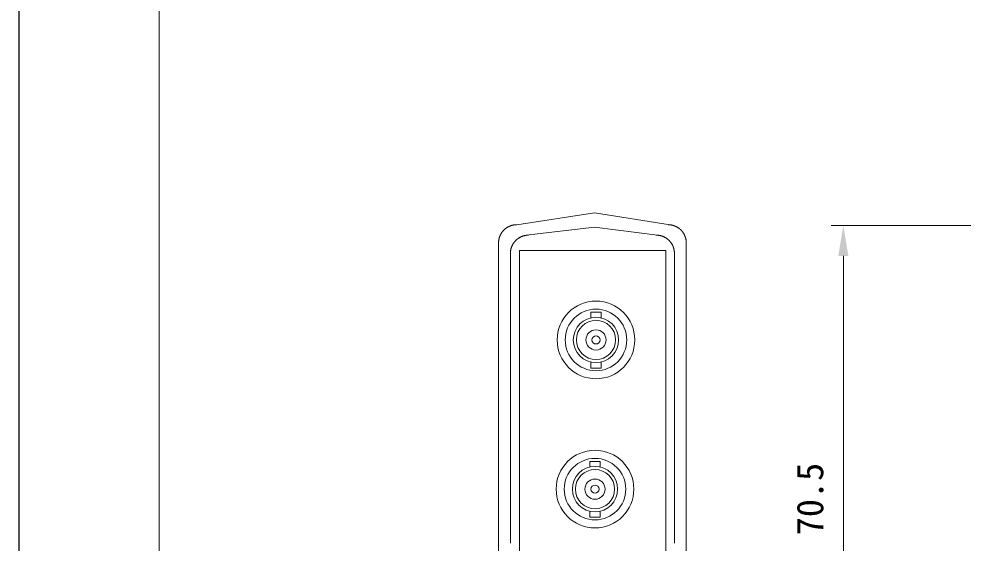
# Model space of a CAD drawing. Units: millimetres on the paper. Extents: x -105 to 105, y -148 to 148.
# Drawn here: x -105 to -27, y 24.2 to 67.4 of the extents above; entities that cross this region are included whole.
import ezdxf
from ezdxf.enums import TextEntityAlignment as Align

# ---------------------------------------------------------------- set-up
doc = ezdxf.new("R2010")
doc.units = ezdxf.units.MM
for name, color, linetype, lineweight in [('0-1_外形線', 7, 'Continuous', 18), ('0-4_AM_5', 3, 'Continuous', 18), ('0-5_レイヤー_1', 7, 'Continuous', 18)]:
    doc.layers.add(name, color=color, linetype=linetype, lineweight=lineweight)
doc.layers.add('0-2_枠', color=7, linetype='Continuous')
doc.styles.add('ＭＳ ゴシック', font='')
doc.styles.get('ＭＳ ゴシック').set_extended_font_data('MS Gothic')

msp = doc.modelspace()

# ---------------------------------------------------------------- linework, layer by layer
at = {"layer": '0-1_外形線'}
msp.add_lwpolyline([(-93.397, 131.706), (91.343, 131.706), (91.343, -124.336), (-93.397, -124.336)], close=True, dxfattribs=at)
at = {"layer": '0-2_枠'}
msp.add_lwpolyline([(-105, -148.5), (105, -148.5), (105, 148.5), (-105, 148.5)], close=True, dxfattribs=at)
at = {"layer": '0-4_AM_5'}
for p, q in [((-17.236, 50.378), (-37.853, 50.378)), ((-36.853, 47.878), (-36.853, 9.063))]:
    msp.add_line(p, q, dxfattribs=at)
at = {"layer": '0-4_AM_5', "color": 7}
msp.add_solid([(-37.27, 47.878), (-36.437, 47.878), (-36.853, 50.378)], dxfattribs=at)
at = {"layer": '0-5_レイヤー_1'}
for p, q in [((-65.349, 28.187), (-65.349, 48.954)), ((-49.837, 28.187), (-49.837, 48.954)), ((-65.349, 28.187), (-65.349, 48.091)), ((-65.349, 28.449), (-65.349, 7.686)), ((-65.349, 28.449), (-65.349, 8.546)), ((-49.837, 28.449), (-49.837, 7.473))]:
    msp.add_line(p, q, dxfattribs=at)
for points in [[(-63.851, 50.452), (-57.435, 51.431), (-51.164, 50.452)], [(-65.174, 49.657), (-65.165, 49.673), (-65.156, 49.689), (-65.147, 49.705), (-65.138, 49.721), (-65.129, 49.736), (-65.119, 49.752), (-65.109, 49.767), (-65.099, 49.782), (-65.089, 49.797), (-65.079, 49.812), (-65.068, 49.827), (-65.057, 49.842), (-65.047, 49.856), (-65.036, 49.871), (-65.024, 49.885), (-65.013, 49.899), (-65.002, 49.913), (-64.99, 49.927), (-64.978, 49.941), (-64.966, 49.954), (-64.954, 49.968), (-64.941, 49.981), (-64.929, 49.994), (-64.916, 50.007), (-64.903, 50.02), (-64.891, 50.032), (-64.877, 50.045), (-64.864, 50.057), (-64.851, 50.069), (-64.837, 50.081), (-64.823, 50.093), (-64.81, 50.105), (-64.796, 50.116), (-64.782, 50.128), (-64.767, 50.139), (-64.753, 50.15), (-64.738, 50.161), (-64.724, 50.172), (-64.709, 50.182)], [(-64.709, 50.182), (-64.694, 50.192), (-64.679, 50.202), (-64.664, 50.212), (-64.648, 50.222), (-64.633, 50.232), (-64.617, 50.241), (-64.602, 50.251), (-64.586, 50.26), (-64.57, 50.268), (-64.554, 50.277), (-64.537, 50.286), (-64.521, 50.294), (-64.505, 50.302), (-64.488, 50.31), (-64.472, 50.318), (-64.455, 50.325), (-64.438, 50.332), (-64.421, 50.34), (-64.404, 50.346), (-64.387, 50.353), (-64.37, 50.36), (-64.352, 50.366), (-64.335, 50.372), (-64.317, 50.378), (-64.299, 50.384), (-64.282, 50.389), (-64.264, 50.394), (-64.246, 50.399), (-64.228, 50.404), (-64.21, 50.409), (-64.192, 50.413), (-64.173, 50.417), (-64.155, 50.421), (-64.136, 50.425), (-64.118, 50.428), (-64.099, 50.431), (-64.081, 50.434), (-64.062, 50.437), (-64.043, 50.44)], [(-64.043, 50.44), (-64.024, 50.442), (-64.005, 50.444), (-63.986, 50.446), (-63.967, 50.448), (-63.948, 50.449), (-63.928, 50.45), (-63.909, 50.451), (-63.89, 50.451), (-63.87, 50.452), (-63.851, 50.452)], [(-63.063, 49.589), (-57.435, 50.241), (-52.216, 49.589)], [(-51.143, 50.44), (-51.162, 50.442), (-51.181, 50.444), (-51.2, 50.446), (-51.219, 50.448), (-51.238, 50.449), (-51.257, 50.45), (-51.277, 50.451), (-51.296, 50.451), (-51.315, 50.452), (-51.335, 50.452)], [(-50.477, 50.182), (-50.492, 50.192), (-50.507, 50.202), (-50.522, 50.212), (-50.537, 50.222), (-50.553, 50.232), (-50.568, 50.241), (-50.584, 50.251), (-50.6, 50.26), (-50.616, 50.268), (-50.632, 50.277), (-50.648, 50.286), (-50.664, 50.294), (-50.681, 50.302), (-50.697, 50.31), (-50.714, 50.318), (-50.731, 50.325), (-50.748, 50.332), (-50.765, 50.34), (-50.782, 50.346), (-50.799, 50.353), (-50.816, 50.36), (-50.833, 50.366), (-50.851, 50.372), (-50.868, 50.378), (-50.886, 50.384), (-50.904, 50.389), (-50.922, 50.394), (-50.94, 50.399), (-50.958, 50.404), (-50.976, 50.409), (-50.994, 50.413), (-51.012, 50.417), (-51.031, 50.421), (-51.049, 50.425), (-51.068, 50.428), (-51.086, 50.431), (-51.105, 50.434), (-51.124, 50.437), (-51.143, 50.44)], [(-50.012, 49.657), (-50.02, 49.673), (-50.029, 49.689), (-50.038, 49.705), (-50.048, 49.721), (-50.057, 49.736), (-50.067, 49.752), (-50.076, 49.767), (-50.086, 49.782), (-50.097, 49.797), (-50.107, 49.812), (-50.117, 49.827), (-50.128, 49.842), (-50.139, 49.856), (-50.15, 49.871), (-50.161, 49.885), (-50.172, 49.899), (-50.184, 49.913), (-50.196, 49.927), (-50.208, 49.941), (-50.22, 49.954), (-50.232, 49.968), (-50.244, 49.981), (-50.257, 49.994), (-50.269, 50.007), (-50.282, 50.02), (-50.295, 50.032), (-50.308, 50.045), (-50.321, 50.057), (-50.335, 50.069), (-50.348, 50.081), (-50.362, 50.093), (-50.376, 50.105), (-50.39, 50.116), (-50.404, 50.128), (-50.418, 50.139), (-50.433, 50.15), (-50.447, 50.161), (-50.462, 50.172), (-50.477, 50.182)], [(-65.349, 48.954), (-65.348, 48.974), (-65.348, 48.993), (-65.348, 49.013), (-65.347, 49.032), (-65.346, 49.051), (-65.344, 49.07), (-65.343, 49.089), (-65.341, 49.109), (-65.339, 49.128), (-65.336, 49.146), (-65.334, 49.165), (-65.331, 49.184), (-65.328, 49.203), (-65.325, 49.221), (-65.321, 49.24), (-65.318, 49.258), (-65.314, 49.277), (-65.31, 49.295), (-65.305, 49.313), (-65.301, 49.331), (-65.296, 49.349), (-65.291, 49.367), (-65.286, 49.385), (-65.28, 49.403), (-65.275, 49.421), (-65.269, 49.438), (-65.263, 49.456), (-65.256, 49.473), (-65.25, 49.49), (-65.243, 49.507), (-65.236, 49.524), (-65.229, 49.541), (-65.222, 49.558), (-65.214, 49.575), (-65.207, 49.592), (-65.199, 49.608), (-65.191, 49.625), (-65.182, 49.641), (-65.174, 49.657)], [(-63.694, 49.344), (-63.712, 49.331), (-63.73, 49.319), (-63.747, 49.307), (-63.765, 49.294), (-63.782, 49.281), (-63.799, 49.267), (-63.816, 49.254), (-63.833, 49.24), (-63.849, 49.226), (-63.866, 49.212), (-63.882, 49.197), (-63.898, 49.183), (-63.913, 49.168), (-63.929, 49.153), (-63.944, 49.137), (-63.959, 49.122), (-63.974, 49.106), (-63.988, 49.09), (-64.003, 49.074), (-64.017, 49.057), (-64.031, 49.041), (-64.044, 49.024), (-64.058, 49.007), (-64.071, 48.989), (-64.084, 48.972), (-64.096, 48.954), (-64.109, 48.937), (-64.121, 48.919), (-64.133, 48.9), (-64.144, 48.882), (-64.156, 48.864), (-64.167, 48.845), (-64.178, 48.826), (-64.188, 48.807), (-64.198, 48.788), (-64.208, 48.768), (-64.218, 48.749), (-64.228, 48.729), (-64.237, 48.709)], [(-62.872, 49.589), (-62.895, 49.589), (-62.919, 49.588), (-62.942, 49.587), (-62.965, 49.586), (-62.988, 49.584), (-63.011, 49.582), (-63.033, 49.58), (-63.056, 49.578), (-63.078, 49.575), (-63.101, 49.571), (-63.123, 49.568), (-63.145, 49.564), (-63.168, 49.56), (-63.19, 49.555), (-63.211, 49.55), (-63.233, 49.545), (-63.255, 49.539), (-63.276, 49.534), (-63.298, 49.527), (-63.319, 49.521), (-63.34, 49.514), (-63.361, 49.507), (-63.382, 49.5), (-63.402, 49.492), (-63.423, 49.484), (-63.443, 49.476), (-63.464, 49.467), (-63.484, 49.459), (-63.504, 49.45), (-63.523, 49.44), (-63.543, 49.431), (-63.562, 49.421), (-63.582, 49.41), (-63.601, 49.4), (-63.62, 49.389), (-63.639, 49.378), (-63.657, 49.367), (-63.676, 49.355), (-63.694, 49.344)], [(-52.152, 49.58), (-52.175, 49.582), (-52.198, 49.584), (-52.221, 49.586), (-52.244, 49.587), (-52.267, 49.588), (-52.29, 49.589), (-52.314, 49.589)], [(-51.369, 49.254), (-51.386, 49.267), (-51.403, 49.281), (-51.421, 49.294), (-51.438, 49.307), (-51.456, 49.319), (-51.474, 49.331), (-51.492, 49.344), (-51.51, 49.355), (-51.528, 49.367), (-51.547, 49.378), (-51.566, 49.389), (-51.585, 49.4), (-51.604, 49.41), (-51.623, 49.421), (-51.643, 49.431), (-51.662, 49.44), (-51.682, 49.45), (-51.702, 49.459), (-51.722, 49.467), (-51.742, 49.476), (-51.763, 49.484), (-51.783, 49.492), (-51.804, 49.5), (-51.825, 49.507), (-51.846, 49.514), (-51.867, 49.521), (-51.888, 49.527), (-51.909, 49.534), (-51.931, 49.539), (-51.952, 49.545), (-51.974, 49.55), (-51.996, 49.555), (-52.018, 49.56), (-52.04, 49.564), (-52.062, 49.568), (-52.085, 49.571), (-52.107, 49.575), (-52.13, 49.578), (-52.152, 49.58)], [(-50.892, 48.566), (-50.899, 48.587), (-50.907, 48.607), (-50.915, 48.628), (-50.923, 48.648), (-50.931, 48.669), (-50.94, 48.689), (-50.949, 48.709), (-50.958, 48.729), (-50.967, 48.749), (-50.977, 48.768), (-50.987, 48.788), (-50.997, 48.807), (-51.008, 48.826), (-51.019, 48.845), (-51.03, 48.864), (-51.041, 48.882), (-51.053, 48.9), (-51.065, 48.919), (-51.077, 48.937), (-51.089, 48.954), (-51.102, 48.972), (-51.115, 48.989), (-51.128, 49.007), (-51.141, 49.024), (-51.155, 49.041), (-51.169, 49.057), (-51.183, 49.074), (-51.197, 49.09), (-51.212, 49.106), (-51.227, 49.122), (-51.242, 49.137), (-51.257, 49.153), (-51.272, 49.168), (-51.288, 49.183), (-51.304, 49.197), (-51.32, 49.212), (-51.336, 49.226), (-51.353, 49.24), (-51.369, 49.254)], [(-49.837, 48.954), (-49.837, 48.974), (-49.837, 48.993), (-49.838, 49.013), (-49.839, 49.032), (-49.84, 49.051), (-49.841, 49.07), (-49.843, 49.089), (-49.845, 49.109), (-49.847, 49.128), (-49.849, 49.146), (-49.852, 49.165), (-49.854, 49.184), (-49.857, 49.203), (-49.861, 49.221), (-49.864, 49.24), (-49.868, 49.258), (-49.872, 49.277), (-49.876, 49.295), (-49.88, 49.313), (-49.885, 49.331), (-49.89, 49.349), (-49.895, 49.367), (-49.9, 49.385), (-49.905, 49.403), (-49.911, 49.421), (-49.917, 49.438), (-49.923, 49.456), (-49.929, 49.473), (-49.936, 49.49), (-49.942, 49.507), (-49.949, 49.524), (-49.956, 49.541), (-49.964, 49.558), (-49.971, 49.575), (-49.979, 49.592), (-49.987, 49.608), (-49.995, 49.625), (-50.003, 49.641), (-50.012, 49.657)], [(-64.237, 48.709), (-64.246, 48.689), (-64.254, 48.669), (-64.263, 48.648), (-64.271, 48.628), (-64.279, 48.607), (-64.286, 48.587), (-64.293, 48.566), (-64.3, 48.545), (-64.307, 48.523), (-64.313, 48.502), (-64.319, 48.481), (-64.324, 48.459), (-64.33, 48.437), (-64.335, 48.416), (-64.339, 48.394), (-64.344, 48.372), (-64.348, 48.349), (-64.352, 48.327), (-64.355, 48.305), (-64.358, 48.282), (-64.361, 48.259), (-64.363, 48.237), (-64.365, 48.214), (-64.367, 48.191), (-64.368, 48.168), (-64.369, 48.145), (-64.37, 48.122), (-64.37, 48.098), (-64.37, 48.086), (-64.37, 48.062), (-64.37, 48.017), (-64.37, 47.953), (-64.37, 47.869), (-64.37, 47.766), (-64.37, 47.644), (-64.37, 47.504), (-64.37, 47.345), (-64.37, 47.17), (-64.37, 46.977)], [(-50.815, 45.179), (-50.815, 45.481), (-50.815, 45.768), (-50.815, 46.041), (-50.815, 46.299), (-50.815, 46.541), (-50.815, 46.767), (-50.815, 46.977), (-50.815, 47.17), (-50.815, 47.345), (-50.815, 47.504), (-50.815, 47.644), (-50.815, 47.766), (-50.815, 47.869), (-50.815, 47.953), (-50.815, 48.017), (-50.815, 48.062), (-50.815, 48.086), (-50.816, 48.098), (-50.816, 48.122), (-50.816, 48.145), (-50.817, 48.168), (-50.819, 48.191), (-50.82, 48.214), (-50.823, 48.237), (-50.825, 48.259), (-50.828, 48.282), (-50.831, 48.305), (-50.834, 48.327), (-50.838, 48.349), (-50.842, 48.372), (-50.846, 48.394), (-50.851, 48.416), (-50.856, 48.437), (-50.861, 48.459), (-50.867, 48.481), (-50.873, 48.502), (-50.879, 48.523), (-50.885, 48.545), (-50.892, 48.566)], [(-64.37, 46.977), (-64.37, 46.767), (-64.37, 46.541), (-64.37, 46.299), (-64.37, 46.041), (-64.37, 45.768), (-64.37, 45.481), (-64.37, 45.179), (-64.37, 44.863), (-64.37, 44.533), (-64.37, 44.19), (-64.37, 43.834), (-64.37, 43.466), (-64.37, 43.086), (-64.37, 42.694), (-64.37, 42.291), (-64.37, 41.877), (-64.37, 41.453), (-64.37, 41.018), (-64.37, 40.574), (-64.37, 40.12), (-64.37, 39.658), (-64.37, 39.187), (-64.37, 38.708), (-64.37, 38.222), (-64.37, 37.728), (-64.37, 37.227), (-64.37, 36.72), (-64.37, 36.206), (-64.37, 35.687), (-64.37, 35.163), (-64.37, 34.633), (-64.37, 34.1), (-64.37, 33.561), (-64.37, 33.02), (-64.37, 32.474), (-64.37, 31.926), (-64.37, 31.376), (-64.37, 30.823), (-64.37, 30.268)], [(-50.815, 26.369), (-50.815, 26.925), (-50.815, 27.482), (-50.815, 28.039), (-50.815, 28.597), (-50.815, 29.155), (-50.815, 29.712), (-50.815, 30.268), (-50.815, 30.823), (-50.815, 31.376), (-50.815, 31.926), (-50.815, 32.474), (-50.815, 33.02), (-50.815, 33.561), (-50.815, 34.1), (-50.815, 34.633), (-50.815, 35.163), (-50.815, 35.687), (-50.815, 36.206), (-50.815, 36.72), (-50.815, 37.227), (-50.815, 37.728), (-50.815, 38.222), (-50.815, 38.708), (-50.815, 39.187), (-50.815, 39.658), (-50.815, 40.12), (-50.815, 40.574), (-50.815, 41.018), (-50.815, 41.453), (-50.815, 41.877), (-50.815, 42.291), (-50.815, 42.694), (-50.815, 43.086), (-50.815, 43.466), (-50.815, 43.834), (-50.815, 44.19), (-50.815, 44.533), (-50.815, 44.863), (-50.815, 45.179)], [(-57.716, 42.769), (-57.716, 43.229), (-56.87, 43.229), (-56.87, 42.755)], [(-56.87, 39.075), (-56.87, 38.615), (-57.716, 38.615), (-57.716, 39.089)], [(-57.798, 30.452), (-57.798, 30.912), (-56.952, 30.912), (-56.952, 30.437)], [(-64.37, 30.268), (-64.37, 29.712), (-64.37, 29.155), (-64.37, 28.597), (-64.37, 28.039), (-64.37, 27.482), (-64.37, 26.925), (-64.37, 26.369), (-64.37, 25.814), (-64.37, 25.261), (-64.37, 24.71), (-64.37, 24.162)], [(-56.952, 26.758), (-56.952, 26.298), (-57.798, 26.298), (-57.798, 26.772)], [(-50.815, 24.162), (-50.815, 24.71), (-50.815, 25.261), (-50.815, 25.814), (-50.815, 26.369)]]:
    msp.add_lwpolyline(points, dxfattribs=at)
msp.add_lwpolyline([(-51.532, 7.826), (-63.633, 7.826), (-63.633, 48.332), (-51.532, 48.332)], close=True, dxfattribs=at)
for centre, radius in [((-57.299, 40.938), 3.207), ((-57.299, 40.938), 2.542), ((-57.299, 40.938), 1.873), ((-57.299, 40.938), 1.622), ((-57.299, 40.938), 0.834), ((-57.299, 40.938), 0.335), ((-57.38, 28.62), 3.207), ((-57.38, 28.62), 2.542), ((-57.38, 28.62), 1.873), ((-57.38, 28.62), 1.622), ((-57.38, 28.62), 0.834), ((-57.38, 28.62), 0.335)]:
    msp.add_circle(centre, radius, dxfattribs=at)

# ---------------------------------------------------------------- texts
at = {"layer": '0-4_AM_5', "color": 7, "style": 'ＭＳ ゴシック'}
msp.add_text('70.5', height=2.199, rotation=90, dxfattribs=at).set_placement((-37.853, 24.809), align=Align.BOTTOM_LEFT)

doc.saveas('drawing.dxf')
